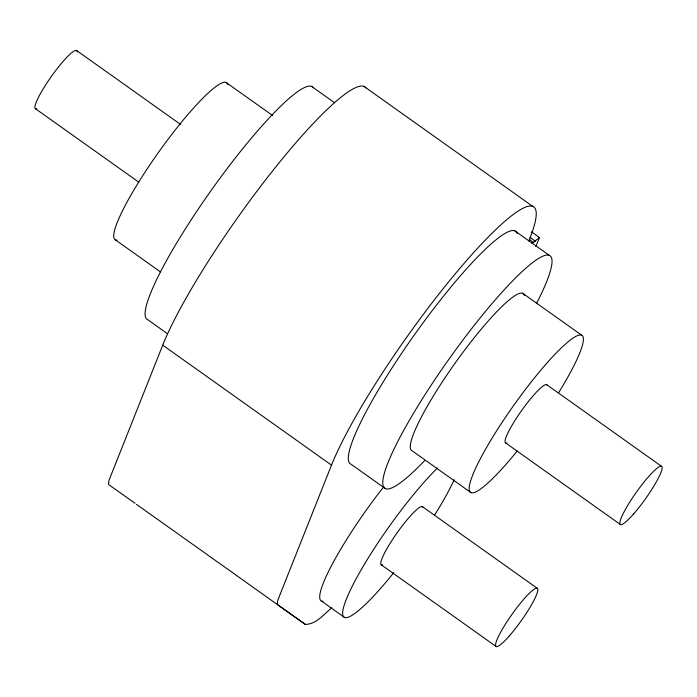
<?xml version="1.0" encoding="UTF-8"?>
<svg xmlns="http://www.w3.org/2000/svg" width="697" height="697" viewBox="0 0 697 697"><rect width="100%" height="100%" fill="white"/><g stroke="black" fill="none" stroke-linecap="round" stroke-linejoin="round"><path stroke-width="1.05" d="M529.093 241.432L529.607 239.01A178.083 28.046 -54.6 0 0 467.382 259.606A178.083 28.046 -54.6 0 0 331.502 465.126L278.103 599.464A56.623 8.922 -54.6 0 0 277.45 604.578L305.251 624.364C316.177 624.512 323.966 614.031 331.842 607.723M365.977 87.953A178.083 28.046 -54.6 0 0 271.717 172.046A178.083 28.046 -54.6 0 0 162.723 345.154L109.324 479.492A56.623 8.922 -54.6 0 0 108.671 484.607L135.079 503.304M535.819 246.581L539.434 237.503L531.48 231.848M531.924 243.567L539.434 237.503M364.043 86.445L532.822 206.425M530.112 237.468L535.418 241.24M529.293 239.428L533.71 242.565M311.637 86.419L334.604 102.747M514.865 230.881L549.306 255.363M226.116 82.473L272.71 115.589M522.68 293.28L581.586 335.144M76.487 50.437L180.706 124.519M546.657 384.648L661.47 466.258M35.53 108.767L138.869 182.222M505.7 442.978L620.513 524.597M115.536 239.968L160.371 271.839M470.998 492.648L412.093 450.776A96.282 15.168 -54.6 0 1 457.859 359.295A96.282 15.168 -54.6 0 1 524.344 295.502M422.373 506.614L537.187 588.233M167.236 333.567L147.808 319.749A142.65 22.47 -54.6 0 1 211.975 189.279A142.65 22.47 -54.6 0 1 313.188 87.622M385.476 488.693L351.027 464.211A142.65 22.47 -54.6 0 1 417.608 330.361A142.65 22.47 -54.6 0 1 517.087 233.373M162.723 345.154L331.502 465.126M381.416 564.945L496.229 646.563M321.596 601.128L344.553 617.446M136.473 504.384L144.793 510.213M145.307 510.666L181.028 535.967M181.534 536.42L207.532 554.812M208.046 555.265L234.044 573.657M234.558 574.11L305.251 624.364M454.261 479.702A99.854 15.726 -54.6 0 1 434.475 515.318M393.753 572.681A99.854 15.726 -54.6 0 1 347.141 597.251A99.854 15.726 -54.6 0 1 437.603 467.931M323.112 601.345A99.854 15.726 -54.6 0 1 383.864 486.602M117 240.177A96.282 15.168 -54.6 0 1 158.846 151.894A96.282 15.168 -54.6 0 1 227.78 84.686M36.767 108.706A35.66 5.62 -54.6 0 1 51.578 76.156A35.66 5.62 -54.6 0 1 77.175 51.996M382.653 564.884A35.66 5.62 -54.6 0 1 396.558 533.597A35.66 5.62 -54.6 0 1 422.992 507.433M424.56 460.691A142.65 22.47 -54.6 0 1 395.652 445.74A142.65 22.47 -54.6 0 1 514.395 279.07A142.65 22.47 -54.6 0 1 536.394 303.726M517.209 451.003A96.282 15.168 -54.6 0 1 474.317 471.233A96.282 15.168 -54.6 0 1 563.002 346.304A96.282 15.168 -54.6 0 1 558.741 392.498M506.937 442.917A35.66 5.62 -54.6 0 1 520.842 411.631A35.66 5.62 -54.6 0 1 547.267 385.467M509.333 635.917A35.66 5.62 -54.6 0 0 537.579 588.529A35.66 5.62 -54.6 0 0 503.217 627.744A35.66 5.62 -54.6 0 0 509.333 635.917M633.617 513.942A35.66 5.62 -54.6 0 0 661.854 466.563A35.66 5.62 -54.6 0 0 627.5 505.778A35.66 5.62 -54.6 0 0 633.617 513.942"/></g></svg>
